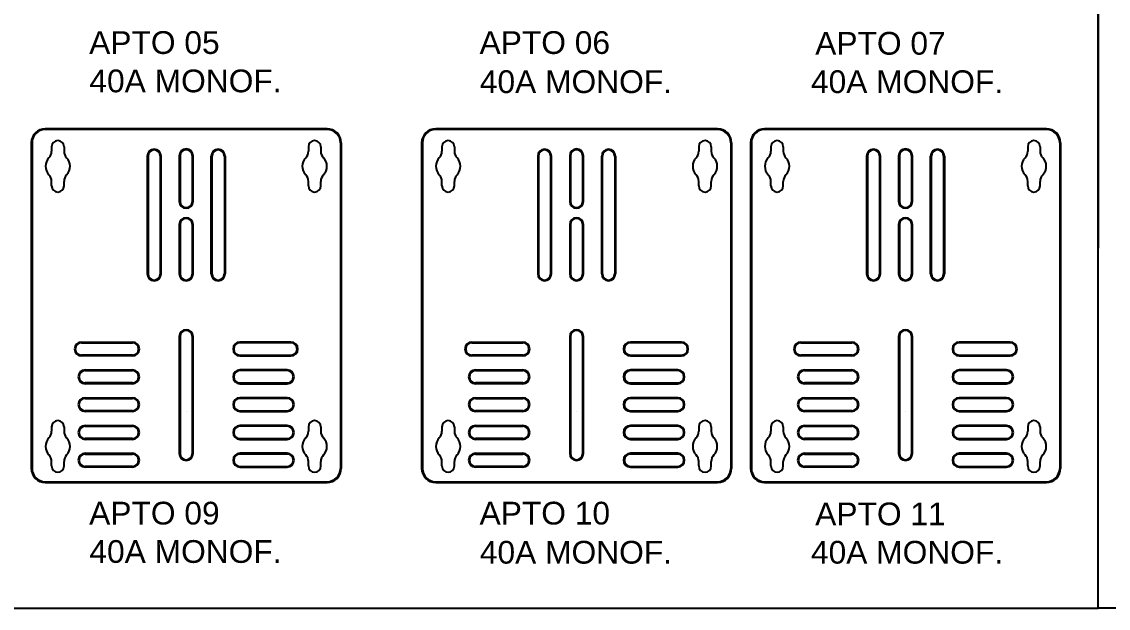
# Model space of a CAD drawing. Header units: millimetres. Extents: x 425 to 646, y 332 to 411.
# Drawn here: x 494.461 to 495.035, y 359.06 to 359.37 of the extents above; entities that cross this region are included whole.
import ezdxf

# ---------------------------------------------------------------- set-up
doc = ezdxf.new("R2010")
doc.units = ezdxf.units.MM
doc.styles.add('ARIAL', font='arial.ttf')

msp = doc.modelspace()

# ---------------------------------------------------------------- linework, layer by layer
for p, q in [((495.02992, 359.82019), (495.02992, 359.25019)), ((495.02992, 359.25019), (495.02992, 359.82019)), ((495.02992, 359.25019), (495.02992, 359.82019)), ((495.02992, 359.25019), (495.02992, 359.82019)), ((495.02992, 359.25019), (495.02992, 359.82019)), ((495.02992, 359.06019), (495.02992, 359.82019)), ((494.62257, 359.31326), (494.47367, 359.31326)), ((494.62257, 359.31286), (494.47367, 359.31286)), ((494.82881, 359.31326), (494.67991, 359.31326)), ((494.82881, 359.31286), (494.67991, 359.31286)), ((495.00257, 359.31326), (494.85367, 359.31326)), ((495.00257, 359.31286), (494.85367, 359.31286)), ((494.46627, 359.30586), (494.46627, 359.13398)), ((494.46667, 359.30586), (494.46667, 359.13398)), ((494.48028, 359.30706), (494.48028, 359.30706)), ((494.62957, 359.30586), (494.62957, 359.13398)), ((494.62997, 359.30586), (494.62997, 359.13398)), ((494.67251, 359.30586), (494.67251, 359.13398)), ((494.67291, 359.30586), (494.67291, 359.13398)), ((494.68652, 359.30706), (494.68652, 359.30706)), ((494.83581, 359.30586), (494.83581, 359.13398)), ((494.83621, 359.30586), (494.83621, 359.13398)), ((494.84627, 359.30586), (494.84627, 359.13398)), ((494.84667, 359.30586), (494.84667, 359.13398)), ((494.86028, 359.30706), (494.86028, 359.30706)), ((495.00957, 359.30586), (495.00957, 359.13398)), ((495.00997, 359.30586), (495.00997, 359.13398)), ((494.477, 359.30377), (494.477, 359.30143)), ((494.48357, 359.30377), (494.48357, 359.30143)), ((494.61267, 359.30377), (494.61267, 359.30143)), ((494.61924, 359.30377), (494.61924, 359.30143)), ((494.68324, 359.30377), (494.68324, 359.30143)), ((494.68981, 359.30377), (494.68981, 359.30143)), ((494.81891, 359.30377), (494.81891, 359.30143)), ((494.82548, 359.30377), (494.82548, 359.30143)), ((494.857, 359.30377), (494.857, 359.30143)), ((494.86357, 359.30377), (494.86357, 359.30143)), ((494.99267, 359.30377), (494.99267, 359.30143)), ((494.99924, 359.30377), (494.99924, 359.30143)), ((494.52757, 359.29881), (494.52757, 359.23666)), ((494.52797, 359.29881), (494.52797, 359.23666)), ((494.53447, 359.23666), (494.53447, 359.29881)), ((494.53487, 359.23666), (494.53487, 359.29881)), ((494.54447, 359.29896), (494.54447, 359.27496)), ((494.54487, 359.29896), (494.54487, 359.27496)), ((494.55137, 359.27496), (494.55137, 359.29896)), ((494.55177, 359.27496), (494.55177, 359.29896)), ((494.56137, 359.23666), (494.56137, 359.29881)), ((494.56177, 359.23666), (494.56177, 359.29881)), ((494.56827, 359.29881), (494.56827, 359.23666)), ((494.56867, 359.29881), (494.56867, 359.23666)), ((494.73381, 359.29881), (494.73381, 359.23666)), ((494.73421, 359.29881), (494.73421, 359.23666)), ((494.74071, 359.23666), (494.74071, 359.29881)), ((494.74111, 359.23666), (494.74111, 359.29881)), ((494.75071, 359.29896), (494.75071, 359.27496)), ((494.75111, 359.29896), (494.75111, 359.27496)), ((494.75761, 359.27496), (494.75761, 359.29896)), ((494.75801, 359.27496), (494.75801, 359.29896)), ((494.76761, 359.23666), (494.76761, 359.29881)), ((494.76801, 359.23666), (494.76801, 359.29881)), ((494.77451, 359.29881), (494.77451, 359.23666)), ((494.77491, 359.29881), (494.77491, 359.23666)), ((494.90757, 359.29881), (494.90757, 359.23666)), ((494.90797, 359.29881), (494.90797, 359.23666)), ((494.91447, 359.23666), (494.91447, 359.29881)), ((494.91487, 359.23666), (494.91487, 359.29881)), ((494.92447, 359.29896), (494.92447, 359.27496)), ((494.92487, 359.29896), (494.92487, 359.27496)), ((494.93137, 359.27496), (494.93137, 359.29896)), ((494.93177, 359.27496), (494.93177, 359.29896)), ((494.94137, 359.23666), (494.94137, 359.29881)), ((494.94177, 359.23666), (494.94177, 359.29881)), ((494.94827, 359.29881), (494.94827, 359.23666)), ((494.94867, 359.29881), (494.94867, 359.23666)), ((494.477, 359.28314), (494.477, 359.28548)), ((494.48357, 359.28314), (494.48357, 359.28548)), ((494.61267, 359.28314), (494.61267, 359.28548)), ((494.61924, 359.28314), (494.61924, 359.28548)), ((494.68324, 359.28314), (494.68324, 359.28548)), ((494.68981, 359.28314), (494.68981, 359.28548)), ((494.81891, 359.28314), (494.81891, 359.28548)), ((494.82548, 359.28314), (494.82548, 359.28548)), ((494.857, 359.28314), (494.857, 359.28548)), ((494.86357, 359.28314), (494.86357, 359.28548)), ((494.99267, 359.28314), (494.99267, 359.28548)), ((494.99924, 359.28314), (494.99924, 359.28548)), ((494.54447, 359.26266), (494.54447, 359.23666)), ((494.54487, 359.26266), (494.54487, 359.23666)), ((494.55137, 359.23666), (494.55137, 359.26266)), ((494.55177, 359.23666), (494.55177, 359.26266)), ((494.75071, 359.26266), (494.75071, 359.23666)), ((494.75111, 359.26266), (494.75111, 359.23666)), ((494.75761, 359.23666), (494.75761, 359.26266)), ((494.75801, 359.23666), (494.75801, 359.26266)), ((494.92447, 359.26266), (494.92447, 359.23666)), ((494.92487, 359.26266), (494.92487, 359.23666)), ((494.93137, 359.23666), (494.93137, 359.26266)), ((494.93177, 359.23666), (494.93177, 359.26266)), ((494.54812, 359.23341), (494.54812, 359.23341)), ((494.54812, 359.23341), (494.54812, 359.23341)), ((494.54812, 359.23341), (494.54812, 359.23341)), ((494.54812, 359.23261), (494.54812, 359.23261)), ((494.54812, 359.23261), (494.54812, 359.23261)), ((494.54812, 359.23261), (494.54812, 359.23261)), ((494.75436, 359.23341), (494.75436, 359.23341)), ((494.75436, 359.23341), (494.75436, 359.23341)), ((494.75436, 359.23341), (494.75436, 359.23341)), ((494.75436, 359.23261), (494.75436, 359.23261)), ((494.75436, 359.23261), (494.75436, 359.23261)), ((494.75436, 359.23261), (494.75436, 359.23261)), ((494.92812, 359.23341), (494.92812, 359.23341)), ((494.92812, 359.23341), (494.92812, 359.23341)), ((494.92812, 359.23341), (494.92812, 359.23341)), ((494.92812, 359.23261), (494.92812, 359.23261)), ((494.92812, 359.23261), (494.92812, 359.23261)), ((494.92812, 359.23261), (494.92812, 359.23261)), ((494.54447, 359.20356), (494.54447, 359.14186)), ((494.54487, 359.20356), (494.54487, 359.14186)), ((494.55137, 359.14186), (494.55137, 359.20356)), ((494.55177, 359.14186), (494.55177, 359.20356)), ((494.75071, 359.20356), (494.75071, 359.14186)), ((494.75111, 359.20356), (494.75111, 359.14186)), ((494.75761, 359.14186), (494.75761, 359.20356)), ((494.75801, 359.14186), (494.75801, 359.20356)), ((494.92447, 359.20356), (494.92447, 359.14186)), ((494.92487, 359.20356), (494.92487, 359.14186)), ((494.93137, 359.14186), (494.93137, 359.20356)), ((494.93177, 359.14186), (494.93177, 359.20356)), ((494.48952, 359.19703), (494.48952, 359.19703)), ((494.49277, 359.20068), (494.51972, 359.20068)), ((494.49277, 359.20028), (494.51972, 359.20028)), ((494.52297, 359.19703), (494.52297, 359.19703)), ((494.57327, 359.19703), (494.57327, 359.19703)), ((494.60347, 359.20068), (494.57652, 359.20068)), ((494.60347, 359.20028), (494.57652, 359.20028)), ((494.60672, 359.19703), (494.60672, 359.19703)), ((494.69576, 359.19703), (494.69576, 359.19703)), ((494.69901, 359.20068), (494.72596, 359.20068)), ((494.69901, 359.20028), (494.72596, 359.20028)), ((494.72921, 359.19703), (494.72921, 359.19703)), ((494.77951, 359.19703), (494.77951, 359.19703)), ((494.80971, 359.20068), (494.78276, 359.20068)), ((494.80971, 359.20028), (494.78276, 359.20028)), ((494.81296, 359.19703), (494.81296, 359.19703)), ((494.86952, 359.19703), (494.86952, 359.19703)), ((494.87277, 359.20068), (494.89972, 359.20068)), ((494.87277, 359.20028), (494.89972, 359.20028)), ((494.90297, 359.19703), (494.90297, 359.19703)), ((494.95327, 359.19703), (494.95327, 359.19703)), ((494.98347, 359.20068), (494.95652, 359.20068)), ((494.98347, 359.20028), (494.95652, 359.20028)), ((494.98672, 359.19703), (494.98672, 359.19703)), ((494.51972, 359.19378), (494.49277, 359.19378)), ((494.51972, 359.19338), (494.49277, 359.19338)), ((494.57652, 359.19378), (494.60347, 359.19378)), ((494.57652, 359.19338), (494.60347, 359.19338)), ((494.72596, 359.19378), (494.69901, 359.19378)), ((494.72596, 359.19338), (494.69901, 359.19338)), ((494.78276, 359.19378), (494.80971, 359.19378)), ((494.78276, 359.19338), (494.80971, 359.19338)), ((494.89972, 359.19378), (494.87277, 359.19378)), ((494.89972, 359.19338), (494.87277, 359.19338)), ((494.95652, 359.19378), (494.98347, 359.19378)), ((494.95652, 359.19338), (494.98347, 359.19338)), ((494.49472, 359.186), (494.51972, 359.186)), ((494.49472, 359.1856), (494.51972, 359.1856)), ((494.60152, 359.186), (494.57652, 359.186)), ((494.60152, 359.1856), (494.57652, 359.1856)), ((494.70096, 359.186), (494.72596, 359.186)), ((494.70096, 359.1856), (494.72596, 359.1856)), ((494.80776, 359.186), (494.78276, 359.186)), ((494.80776, 359.1856), (494.78276, 359.1856)), ((494.87472, 359.186), (494.89972, 359.186)), ((494.87472, 359.1856), (494.89972, 359.1856)), ((494.98152, 359.186), (494.95652, 359.186)), ((494.98152, 359.1856), (494.95652, 359.1856)), ((494.51972, 359.1791), (494.49472, 359.1791)), ((494.57652, 359.1791), (494.60152, 359.1791)), ((494.72596, 359.1791), (494.70096, 359.1791)), ((494.78276, 359.1791), (494.80776, 359.1791)), ((494.89972, 359.1791), (494.87472, 359.1791)), ((494.95652, 359.1791), (494.98152, 359.1791)), ((494.51972, 359.1787), (494.49472, 359.1787)), ((494.57652, 359.1787), (494.60152, 359.1787)), ((494.72596, 359.1787), (494.70096, 359.1787)), ((494.78276, 359.1787), (494.80776, 359.1787)), ((494.89972, 359.1787), (494.87472, 359.1787)), ((494.95652, 359.1787), (494.98152, 359.1787)), ((494.49472, 359.17132), (494.51972, 359.17132)), ((494.49472, 359.17092), (494.51972, 359.17092)), ((494.60152, 359.17132), (494.57652, 359.17132)), ((494.60152, 359.17092), (494.57652, 359.17092)), ((494.70096, 359.17132), (494.72596, 359.17132)), ((494.70096, 359.17092), (494.72596, 359.17092)), ((494.80776, 359.17132), (494.78276, 359.17132)), ((494.80776, 359.17092), (494.78276, 359.17092)), ((494.87472, 359.17132), (494.89972, 359.17132)), ((494.87472, 359.17092), (494.89972, 359.17092)), ((494.98152, 359.17132), (494.95652, 359.17132)), ((494.98152, 359.17092), (494.95652, 359.17092)), ((494.51972, 359.16442), (494.49472, 359.16442)), ((494.51972, 359.16402), (494.49472, 359.16402)), ((494.54812, 359.16381), (494.54812, 359.16381)), ((494.54812, 359.16381), (494.54812, 359.16381)), ((494.54812, 359.16381), (494.54812, 359.16381)), ((494.57652, 359.16442), (494.60152, 359.16442)), ((494.57652, 359.16402), (494.60152, 359.16402)), ((494.72596, 359.16442), (494.70096, 359.16442)), ((494.72596, 359.16402), (494.70096, 359.16402)), ((494.75436, 359.16381), (494.75436, 359.16381)), ((494.75436, 359.16381), (494.75436, 359.16381)), ((494.75436, 359.16381), (494.75436, 359.16381)), ((494.78276, 359.16442), (494.80776, 359.16442)), ((494.78276, 359.16402), (494.80776, 359.16402)), ((494.89972, 359.16442), (494.87472, 359.16442)), ((494.89972, 359.16402), (494.87472, 359.16402)), ((494.92812, 359.16381), (494.92812, 359.16381)), ((494.92812, 359.16381), (494.92812, 359.16381)), ((494.92812, 359.16381), (494.92812, 359.16381)), ((494.95652, 359.16442), (494.98152, 359.16442)), ((494.95652, 359.16402), (494.98152, 359.16402)), ((494.48028, 359.15921), (494.48028, 359.15921)), ((494.49472, 359.15664), (494.51972, 359.15664)), ((494.49472, 359.15624), (494.51972, 359.15624)), ((494.60152, 359.15664), (494.57652, 359.15664)), ((494.60152, 359.15624), (494.57652, 359.15624)), ((494.61595, 359.15921), (494.61595, 359.15921)), ((494.68652, 359.15921), (494.68652, 359.15921)), ((494.70096, 359.15664), (494.72596, 359.15664)), ((494.70096, 359.15624), (494.72596, 359.15624)), ((494.80776, 359.15664), (494.78276, 359.15664)), ((494.80776, 359.15624), (494.78276, 359.15624)), ((494.82219, 359.15921), (494.82219, 359.15921)), ((494.86028, 359.15921), (494.86028, 359.15921)), ((494.87472, 359.15664), (494.89972, 359.15664)), ((494.87472, 359.15624), (494.89972, 359.15624)), ((494.98152, 359.15664), (494.95652, 359.15664)), ((494.98152, 359.15624), (494.95652, 359.15624)), ((494.99595, 359.15921), (494.99595, 359.15921)), ((494.477, 359.15592), (494.477, 359.15358)), ((494.48357, 359.15592), (494.48357, 359.15358)), ((494.61267, 359.15592), (494.61267, 359.15358)), ((494.61924, 359.15592), (494.61924, 359.15358)), ((494.68324, 359.15592), (494.68324, 359.15358)), ((494.68981, 359.15592), (494.68981, 359.15358)), ((494.81891, 359.15592), (494.81891, 359.15358)), ((494.82548, 359.15592), (494.82548, 359.15358)), ((494.857, 359.15592), (494.857, 359.15358)), ((494.86357, 359.15592), (494.86357, 359.15358)), ((494.99267, 359.15592), (494.99267, 359.15358)), ((494.99924, 359.15592), (494.99924, 359.15358)), ((494.51972, 359.14974), (494.49472, 359.14974)), ((494.51972, 359.14934), (494.49472, 359.14934)), ((494.57652, 359.14974), (494.60152, 359.14974)), ((494.57652, 359.14934), (494.60152, 359.14934)), ((494.72596, 359.14974), (494.70096, 359.14974)), ((494.72596, 359.14934), (494.70096, 359.14934)), ((494.78276, 359.14974), (494.80776, 359.14974)), ((494.78276, 359.14934), (494.80776, 359.14934)), ((494.89972, 359.14974), (494.87472, 359.14974)), ((494.89972, 359.14934), (494.87472, 359.14934)), ((494.95652, 359.14974), (494.98152, 359.14974)), ((494.95652, 359.14934), (494.98152, 359.14934)), ((494.49472, 359.14196), (494.51972, 359.14196)), ((494.49472, 359.14156), (494.51972, 359.14156)), ((494.60152, 359.14196), (494.57652, 359.14196)), ((494.60152, 359.14156), (494.57652, 359.14156)), ((494.70096, 359.14196), (494.72596, 359.14196)), ((494.70096, 359.14156), (494.72596, 359.14156)), ((494.80776, 359.14196), (494.78276, 359.14196)), ((494.80776, 359.14156), (494.78276, 359.14156)), ((494.87472, 359.14196), (494.89972, 359.14196)), ((494.87472, 359.14156), (494.89972, 359.14156)), ((494.98152, 359.14196), (494.95652, 359.14196)), ((494.98152, 359.14156), (494.95652, 359.14156)), ((494.477, 359.13529), (494.477, 359.13763)), ((494.48357, 359.13529), (494.48357, 359.13763)), ((494.51972, 359.13506), (494.49472, 359.13506)), ((494.51972, 359.13466), (494.49472, 359.13466)), ((494.57652, 359.13506), (494.60152, 359.13506)), ((494.57652, 359.13466), (494.60152, 359.13466)), ((494.61267, 359.13529), (494.61267, 359.13763)), ((494.61267, 359.13529), (494.61267, 359.13763)), ((494.61924, 359.13529), (494.61924, 359.13763)), ((494.68324, 359.13529), (494.68324, 359.13763)), ((494.68981, 359.13529), (494.68981, 359.13763)), ((494.72596, 359.13506), (494.70096, 359.13506)), ((494.72596, 359.13466), (494.70096, 359.13466)), ((494.78276, 359.13506), (494.80776, 359.13506)), ((494.78276, 359.13466), (494.80776, 359.13466)), ((494.81891, 359.13529), (494.81891, 359.13763)), ((494.81891, 359.13529), (494.81891, 359.13763)), ((494.82548, 359.13529), (494.82548, 359.13763)), ((494.857, 359.13529), (494.857, 359.13763)), ((494.86357, 359.13529), (494.86357, 359.13763)), ((494.89972, 359.13506), (494.87472, 359.13506)), ((494.89972, 359.13466), (494.87472, 359.13466)), ((494.95652, 359.13506), (494.98152, 359.13506)), ((494.95652, 359.13466), (494.98152, 359.13466)), ((494.99267, 359.13529), (494.99267, 359.13763)), ((494.99267, 359.13529), (494.99267, 359.13763)), ((494.99924, 359.13529), (494.99924, 359.13763)), ((494.47367, 359.12698), (494.62257, 359.12698)), ((494.47367, 359.12658), (494.62257, 359.12658)), ((494.67991, 359.12698), (494.82881, 359.12698)), ((494.67991, 359.12658), (494.82881, 359.12658)), ((494.85367, 359.12698), (495.00257, 359.12698)), ((494.85367, 359.12658), (495.00257, 359.12658)), ((494.26992, 359.06019), (494.64992, 359.06019)), ((494.64992, 359.06019), (495.02992, 359.06019)), ((494.64992, 359.06019), (495.02992, 359.06019)), ((495.40992, 359.06019), (495.02992, 359.06019))]:
    msp.add_line(p, q)
for centre, radius, start, end in [((494.47367, 359.30586), 0.0074, 90, 180), ((494.47367, 359.30586), 0.007, 90, 180), ((494.62257, 359.30586), 0.0074, 0, 90), ((494.62257, 359.30586), 0.007, 0, 90), ((494.67991, 359.30586), 0.0074, 90, 180), ((494.67991, 359.30586), 0.007, 90, 180), ((494.82881, 359.30586), 0.0074, 0, 90), ((494.82881, 359.30586), 0.007, 0, 90), ((494.85367, 359.30586), 0.0074, 90, 180), ((494.85367, 359.30586), 0.007, 90, 180), ((495.00257, 359.30586), 0.0074, 0, 90), ((495.00257, 359.30586), 0.007, 0, 90), ((494.48028, 359.30377), 0.00329, 90, 180), ((494.48028, 359.30377), 0.00329, 0, 90), ((494.61595, 359.30377), 0.00329, 90, 180), ((494.61595, 359.30377), 0.00329, 0, 90), ((494.68652, 359.30377), 0.00329, 90, 180), ((494.68652, 359.30377), 0.00329, 0, 90), ((494.82219, 359.30377), 0.00329, 90, 180), ((494.82219, 359.30377), 0.00329, 0, 90), ((494.86028, 359.30377), 0.00329, 90, 180), ((494.86028, 359.30377), 0.00329, 0, 90), ((494.99595, 359.30377), 0.00329, 90, 180), ((494.99595, 359.30377), 0.00329, 0, 90), ((494.472, 359.30143), 0.005, 316.09039, 0), ((494.48857, 359.30143), 0.005, 180, 223.90961), ((494.53122, 359.29881), 0.00365, 90, 180), ((494.53122, 359.29881), 0.00325, 90, 180), ((494.53122, 359.29881), 0.00365, 0, 90), ((494.53122, 359.29881), 0.00325, 0, 90), ((494.54812, 359.29896), 0.00365, 90, 180), ((494.54812, 359.29896), 0.00325, 90, 180), ((494.54812, 359.29896), 0.00365, 0, 90), ((494.54812, 359.29896), 0.00325, 0, 90), ((494.56502, 359.29881), 0.00365, 90, 180), ((494.56502, 359.29881), 0.00325, 90, 180), ((494.56502, 359.29881), 0.00365, 0, 90), ((494.56502, 359.29881), 0.00325, 0, 90), ((494.60767, 359.30143), 0.005, 316.09039, 0), ((494.62424, 359.30143), 0.005, 180, 223.90961), ((494.67824, 359.30143), 0.005, 316.09039, 0), ((494.69481, 359.30143), 0.005, 180, 223.90961), ((494.73746, 359.29881), 0.00365, 90, 180), ((494.73746, 359.29881), 0.00325, 90, 180), ((494.73746, 359.29881), 0.00365, 0, 90), ((494.73746, 359.29881), 0.00325, 0, 90), ((494.75436, 359.29896), 0.00365, 90, 180), ((494.75436, 359.29896), 0.00325, 90, 180), ((494.75436, 359.29896), 0.00365, 0, 90), ((494.75436, 359.29896), 0.00325, 0, 90), ((494.77126, 359.29881), 0.00365, 90, 180), ((494.77126, 359.29881), 0.00325, 90, 180), ((494.77126, 359.29881), 0.00365, 0, 90), ((494.77126, 359.29881), 0.00325, 0, 90), ((494.81391, 359.30143), 0.005, 316.09039, 0), ((494.83048, 359.30143), 0.005, 180, 223.90961), ((494.852, 359.30143), 0.005, 316.09039, 0), ((494.86857, 359.30143), 0.005, 180, 223.90961), ((494.91122, 359.29881), 0.00365, 90, 180), ((494.91122, 359.29881), 0.00325, 90, 180), ((494.91122, 359.29881), 0.00365, 0, 90), ((494.91122, 359.29881), 0.00325, 0, 90), ((494.92812, 359.29896), 0.00365, 90, 180), ((494.92812, 359.29896), 0.00325, 90, 180), ((494.92812, 359.29896), 0.00365, 0, 90), ((494.92812, 359.29896), 0.00325, 0, 90), ((494.94502, 359.29881), 0.00365, 90, 180), ((494.94502, 359.29881), 0.00325, 90, 180), ((494.94502, 359.29881), 0.00365, 0, 90), ((494.94502, 359.29881), 0.00325, 0, 90), ((494.98767, 359.30143), 0.005, 316.09039, 0), ((495.00424, 359.30143), 0.005, 180, 223.90961), ((494.48028, 359.29346), 0.0065, 136.09039, 223.90961), ((494.48028, 359.29346), 0.0065, 316.09039, 43.90961), ((494.61595, 359.29346), 0.0065, 136.09039, 223.90961), ((494.61595, 359.29346), 0.0065, 316.09039, 43.90961), ((494.68652, 359.29346), 0.0065, 136.09039, 223.90961), ((494.68652, 359.29346), 0.0065, 316.09039, 43.90961), ((494.82219, 359.29346), 0.0065, 136.09039, 223.90961), ((494.82219, 359.29346), 0.0065, 316.09039, 43.90961), ((494.86028, 359.29346), 0.0065, 136.09039, 223.90961), ((494.86028, 359.29346), 0.0065, 316.09039, 43.90961), ((494.99595, 359.29346), 0.0065, 136.09039, 223.90961), ((494.99595, 359.29346), 0.0065, 316.09039, 43.90961), ((494.472, 359.28548), 0.005, 0, 43.90961), ((494.48857, 359.28548), 0.005, 136.09039, 180), ((494.60767, 359.28548), 0.005, 0, 43.90961), ((494.62424, 359.28548), 0.005, 136.09039, 180), ((494.67824, 359.28548), 0.005, 0, 43.90961), ((494.69481, 359.28548), 0.005, 136.09039, 180), ((494.81391, 359.28548), 0.005, 0, 43.90961), ((494.83048, 359.28548), 0.005, 136.09039, 180), ((494.852, 359.28548), 0.005, 0, 43.90961), ((494.86857, 359.28548), 0.005, 136.09039, 180), ((494.98767, 359.28548), 0.005, 0, 43.90961), ((495.00424, 359.28548), 0.005, 136.09039, 180), ((494.48028, 359.28314), 0.00329, 180, 270), ((494.48028, 359.28314), 0.00329, 270, 0), ((494.61595, 359.28314), 0.00329, 180, 270), ((494.61595, 359.28314), 0.00329, 270, 0), ((494.68652, 359.28314), 0.00329, 180, 270), ((494.68652, 359.28314), 0.00329, 270, 0), ((494.82219, 359.28314), 0.00329, 180, 270), ((494.82219, 359.28314), 0.00329, 270, 0), ((494.86028, 359.28314), 0.00329, 180, 270), ((494.86028, 359.28314), 0.00329, 270, 0), ((494.99595, 359.28314), 0.00329, 180, 270), ((494.99595, 359.28314), 0.00329, 270, 0), ((494.54812, 359.27496), 0.00365, 180, 270), ((494.54812, 359.27496), 0.00325, 180, 270), ((494.54812, 359.27496), 0.00325, 270, 0), ((494.54812, 359.27496), 0.00365, 270, 0), ((494.75436, 359.27496), 0.00365, 180, 270), ((494.75436, 359.27496), 0.00325, 180, 270), ((494.75436, 359.27496), 0.00325, 270, 0), ((494.75436, 359.27496), 0.00365, 270, 0), ((494.92812, 359.27496), 0.00365, 180, 270), ((494.92812, 359.27496), 0.00325, 180, 270), ((494.92812, 359.27496), 0.00325, 270, 0), ((494.92812, 359.27496), 0.00365, 270, 0), ((494.54812, 359.26266), 0.00365, 90, 180), ((494.54812, 359.26266), 0.00325, 90, 180), ((494.54812, 359.26266), 0.00365, 0, 90), ((494.54812, 359.26266), 0.00325, 0, 90), ((494.75436, 359.26266), 0.00365, 90, 180), ((494.75436, 359.26266), 0.00325, 90, 180), ((494.75436, 359.26266), 0.00365, 0, 90), ((494.75436, 359.26266), 0.00325, 0, 90), ((494.92812, 359.26266), 0.00365, 90, 180), ((494.92812, 359.26266), 0.00325, 90, 180), ((494.92812, 359.26266), 0.00365, 0, 90), ((494.92812, 359.26266), 0.00325, 0, 90), ((494.53122, 359.23666), 0.00365, 180, 270), ((494.53122, 359.23666), 0.00325, 180, 270), ((494.53122, 359.23666), 0.00325, 270, 0), ((494.53122, 359.23666), 0.00365, 270, 0), ((494.54812, 359.23666), 0.00365, 180, 270), ((494.54812, 359.23666), 0.00325, 180, 270), ((494.54812, 359.23666), 0.00365, 270, 0), ((494.54812, 359.23666), 0.00325, 270, 0), ((494.56502, 359.23666), 0.00365, 180, 270), ((494.56502, 359.23666), 0.00325, 180, 270), ((494.56502, 359.23666), 0.00325, 270, 0), ((494.56502, 359.23666), 0.00365, 270, 0), ((494.73746, 359.23666), 0.00365, 180, 270), ((494.73746, 359.23666), 0.00325, 180, 270), ((494.73746, 359.23666), 0.00325, 270, 0), ((494.73746, 359.23666), 0.00365, 270, 0), ((494.75436, 359.23666), 0.00365, 180, 270), ((494.75436, 359.23666), 0.00325, 180, 270), ((494.75436, 359.23666), 0.00365, 270, 0), ((494.75436, 359.23666), 0.00325, 270, 0), ((494.77126, 359.23666), 0.00365, 180, 270), ((494.77126, 359.23666), 0.00325, 180, 270), ((494.77126, 359.23666), 0.00325, 270, 0), ((494.77126, 359.23666), 0.00365, 270, 0), ((494.91122, 359.23666), 0.00365, 180, 270), ((494.91122, 359.23666), 0.00325, 180, 270), ((494.91122, 359.23666), 0.00325, 270, 0), ((494.91122, 359.23666), 0.00365, 270, 0), ((494.92812, 359.23666), 0.00365, 180, 270), ((494.92812, 359.23666), 0.00325, 180, 270), ((494.92812, 359.23666), 0.00365, 270, 0), ((494.92812, 359.23666), 0.00325, 270, 0), ((494.94502, 359.23666), 0.00365, 180, 270), ((494.94502, 359.23666), 0.00325, 180, 270), ((494.94502, 359.23666), 0.00325, 270, 0), ((494.94502, 359.23666), 0.00365, 270, 0), ((494.54812, 359.20356), 0.00365, 90, 180), ((494.54812, 359.20356), 0.00325, 90, 180), ((494.54812, 359.20356), 0.00365, 0, 90), ((494.54812, 359.20356), 0.00325, 0, 90), ((494.75436, 359.20356), 0.00365, 90, 180), ((494.75436, 359.20356), 0.00325, 90, 180), ((494.75436, 359.20356), 0.00365, 0, 90), ((494.75436, 359.20356), 0.00325, 0, 90), ((494.92812, 359.20356), 0.00365, 90, 180), ((494.92812, 359.20356), 0.00325, 90, 180), ((494.92812, 359.20356), 0.00365, 0, 90), ((494.92812, 359.20356), 0.00325, 0, 90), ((494.49277, 359.19703), 0.00365, 90, 180), ((494.49277, 359.19703), 0.00365, 180, 270), ((494.49277, 359.19703), 0.00325, 90, 180), ((494.49277, 359.19703), 0.00325, 180, 270), ((494.51972, 359.19703), 0.00365, 0, 90), ((494.51972, 359.19703), 0.00325, 0, 90), ((494.51972, 359.19703), 0.00325, 270, 0), ((494.51972, 359.19703), 0.00365, 270, 0), ((494.57652, 359.19703), 0.00365, 90, 180), ((494.57652, 359.19703), 0.00365, 180, 270), ((494.57652, 359.19703), 0.00325, 90, 180), ((494.57652, 359.19703), 0.00325, 180, 270), ((494.60347, 359.19703), 0.00365, 0, 90), ((494.60347, 359.19703), 0.00325, 0, 90), ((494.60347, 359.19703), 0.00365, 270, 0), ((494.60347, 359.19703), 0.00325, 270, 0), ((494.69901, 359.19703), 0.00365, 90, 180), ((494.69901, 359.19703), 0.00365, 180, 270), ((494.69901, 359.19703), 0.00325, 90, 180), ((494.69901, 359.19703), 0.00325, 180, 270), ((494.72596, 359.19703), 0.00365, 0, 90), ((494.72596, 359.19703), 0.00325, 0, 90), ((494.72596, 359.19703), 0.00325, 270, 0), ((494.72596, 359.19703), 0.00365, 270, 0), ((494.78276, 359.19703), 0.00365, 90, 180), ((494.78276, 359.19703), 0.00365, 180, 270), ((494.78276, 359.19703), 0.00325, 90, 180), ((494.78276, 359.19703), 0.00325, 180, 270), ((494.80971, 359.19703), 0.00365, 0, 90), ((494.80971, 359.19703), 0.00325, 0, 90), ((494.80971, 359.19703), 0.00365, 270, 0), ((494.80971, 359.19703), 0.00325, 270, 0), ((494.87277, 359.19703), 0.00365, 90, 180), ((494.87277, 359.19703), 0.00365, 180, 270), ((494.87277, 359.19703), 0.00325, 90, 180), ((494.87277, 359.19703), 0.00325, 180, 270), ((494.89972, 359.19703), 0.00365, 0, 90), ((494.89972, 359.19703), 0.00325, 0, 90), ((494.89972, 359.19703), 0.00325, 270, 0), ((494.89972, 359.19703), 0.00365, 270, 0), ((494.95652, 359.19703), 0.00365, 90, 180), ((494.95652, 359.19703), 0.00365, 180, 270), ((494.95652, 359.19703), 0.00325, 90, 180), ((494.95652, 359.19703), 0.00325, 180, 270), ((494.98347, 359.19703), 0.00365, 0, 90), ((494.98347, 359.19703), 0.00325, 0, 90), ((494.98347, 359.19703), 0.00365, 270, 0), ((494.98347, 359.19703), 0.00325, 270, 0), ((494.49472, 359.18235), 0.00365, 90, 180), ((494.49472, 359.18235), 0.00325, 90, 180), ((494.51972, 359.18235), 0.00365, 0, 90), ((494.51972, 359.18235), 0.00325, 0, 90), ((494.57652, 359.18235), 0.00365, 90, 180), ((494.57652, 359.18235), 0.00325, 90, 180), ((494.60152, 359.18235), 0.00365, 0, 90), ((494.60152, 359.18235), 0.00325, 0, 90), ((494.70096, 359.18235), 0.00365, 90, 180), ((494.70096, 359.18235), 0.00325, 90, 180), ((494.72596, 359.18235), 0.00365, 0, 90), ((494.72596, 359.18235), 0.00325, 0, 90), ((494.78276, 359.18235), 0.00365, 90, 180), ((494.78276, 359.18235), 0.00325, 90, 180), ((494.80776, 359.18235), 0.00365, 0, 90), ((494.80776, 359.18235), 0.00325, 0, 90), ((494.87472, 359.18235), 0.00365, 90, 180), ((494.87472, 359.18235), 0.00325, 90, 180), ((494.89972, 359.18235), 0.00365, 0, 90), ((494.89972, 359.18235), 0.00325, 0, 90), ((494.95652, 359.18235), 0.00365, 90, 180), ((494.95652, 359.18235), 0.00325, 90, 180), ((494.98152, 359.18235), 0.00365, 0, 90), ((494.98152, 359.18235), 0.00325, 0, 90), ((494.49472, 359.18235), 0.00365, 180, 270), ((494.49472, 359.18235), 0.00325, 180, 270), ((494.51972, 359.18235), 0.00365, 270, 0), ((494.51972, 359.18235), 0.00325, 270, 0), ((494.57652, 359.18235), 0.00365, 180, 270), ((494.57652, 359.18235), 0.00325, 180, 270), ((494.60152, 359.18235), 0.00365, 270, 0), ((494.60152, 359.18235), 0.00325, 270, 0), ((494.70096, 359.18235), 0.00365, 180, 270), ((494.70096, 359.18235), 0.00325, 180, 270), ((494.72596, 359.18235), 0.00365, 270, 0), ((494.72596, 359.18235), 0.00325, 270, 0), ((494.78276, 359.18235), 0.00365, 180, 270), ((494.78276, 359.18235), 0.00325, 180, 270), ((494.80776, 359.18235), 0.00365, 270, 0), ((494.80776, 359.18235), 0.00325, 270, 0), ((494.87472, 359.18235), 0.00365, 180, 270), ((494.87472, 359.18235), 0.00325, 180, 270), ((494.89972, 359.18235), 0.00365, 270, 0), ((494.89972, 359.18235), 0.00325, 270, 0), ((494.95652, 359.18235), 0.00365, 180, 270), ((494.95652, 359.18235), 0.00325, 180, 270), ((494.98152, 359.18235), 0.00365, 270, 0), ((494.98152, 359.18235), 0.00325, 270, 0), ((494.49472, 359.16767), 0.00365, 90, 180), ((494.49472, 359.16767), 0.00365, 180, 270), ((494.49472, 359.16767), 0.00325, 90, 180), ((494.49472, 359.16767), 0.00325, 180, 270), ((494.51972, 359.16767), 0.00365, 0, 90), ((494.51972, 359.16767), 0.00325, 0, 90), ((494.51972, 359.16767), 0.00325, 270, 0), ((494.51972, 359.16767), 0.00365, 270, 0), ((494.57652, 359.16767), 0.00365, 90, 180), ((494.57652, 359.16767), 0.00365, 180, 270), ((494.57652, 359.16767), 0.00325, 90, 180), ((494.57652, 359.16767), 0.00325, 180, 270), ((494.60152, 359.16767), 0.00365, 0, 90), ((494.60152, 359.16767), 0.00325, 0, 90), ((494.60152, 359.16767), 0.00325, 270, 0), ((494.60152, 359.16767), 0.00365, 270, 0), ((494.70096, 359.16767), 0.00365, 90, 180), ((494.70096, 359.16767), 0.00365, 180, 270), ((494.70096, 359.16767), 0.00325, 90, 180), ((494.70096, 359.16767), 0.00325, 180, 270), ((494.72596, 359.16767), 0.00365, 0, 90), ((494.72596, 359.16767), 0.00325, 0, 90), ((494.72596, 359.16767), 0.00325, 270, 0), ((494.72596, 359.16767), 0.00365, 270, 0), ((494.78276, 359.16767), 0.00365, 90, 180), ((494.78276, 359.16767), 0.00365, 180, 270), ((494.78276, 359.16767), 0.00325, 90, 180), ((494.78276, 359.16767), 0.00325, 180, 270), ((494.80776, 359.16767), 0.00365, 0, 90), ((494.80776, 359.16767), 0.00325, 0, 90), ((494.80776, 359.16767), 0.00325, 270, 0), ((494.80776, 359.16767), 0.00365, 270, 0), ((494.87472, 359.16767), 0.00365, 90, 180), ((494.87472, 359.16767), 0.00365, 180, 270), ((494.87472, 359.16767), 0.00325, 90, 180), ((494.87472, 359.16767), 0.00325, 180, 270), ((494.89972, 359.16767), 0.00365, 0, 90), ((494.89972, 359.16767), 0.00325, 0, 90), ((494.89972, 359.16767), 0.00325, 270, 0), ((494.89972, 359.16767), 0.00365, 270, 0), ((494.95652, 359.16767), 0.00365, 90, 180), ((494.95652, 359.16767), 0.00365, 180, 270), ((494.95652, 359.16767), 0.00325, 90, 180), ((494.95652, 359.16767), 0.00325, 180, 270), ((494.98152, 359.16767), 0.00365, 0, 90), ((494.98152, 359.16767), 0.00325, 0, 90), ((494.98152, 359.16767), 0.00325, 270, 0), ((494.98152, 359.16767), 0.00365, 270, 0), ((494.48028, 359.15592), 0.00329, 90, 180), ((494.48028, 359.15592), 0.00329, 0, 90), ((494.49472, 359.15299), 0.00365, 90, 180), ((494.49472, 359.15299), 0.00325, 90, 180), ((494.51972, 359.15299), 0.00365, 0, 90), ((494.51972, 359.15299), 0.00325, 0, 90), ((494.57652, 359.15299), 0.00365, 90, 180), ((494.57652, 359.15299), 0.00325, 90, 180), ((494.60152, 359.15299), 0.00365, 0, 90), ((494.60152, 359.15299), 0.00325, 0, 90), ((494.61595, 359.15592), 0.00329, 90, 180), ((494.61595, 359.15592), 0.00329, 0, 90), ((494.68652, 359.15592), 0.00329, 90, 180), ((494.68652, 359.15592), 0.00329, 0, 90), ((494.70096, 359.15299), 0.00365, 90, 180), ((494.70096, 359.15299), 0.00325, 90, 180), ((494.72596, 359.15299), 0.00365, 0, 90), ((494.72596, 359.15299), 0.00325, 0, 90), ((494.78276, 359.15299), 0.00365, 90, 180), ((494.78276, 359.15299), 0.00325, 90, 180), ((494.80776, 359.15299), 0.00365, 0, 90), ((494.80776, 359.15299), 0.00325, 0, 90), ((494.82219, 359.15592), 0.00329, 90, 180), ((494.82219, 359.15592), 0.00329, 0, 90), ((494.86028, 359.15592), 0.00329, 90, 180), ((494.86028, 359.15592), 0.00329, 0, 90), ((494.87472, 359.15299), 0.00365, 90, 180), ((494.87472, 359.15299), 0.00325, 90, 180), ((494.89972, 359.15299), 0.00365, 0, 90), ((494.89972, 359.15299), 0.00325, 0, 90), ((494.95652, 359.15299), 0.00365, 90, 180), ((494.95652, 359.15299), 0.00325, 90, 180), ((494.98152, 359.15299), 0.00365, 0, 90), ((494.98152, 359.15299), 0.00325, 0, 90), ((494.99595, 359.15592), 0.00329, 90, 180), ((494.99595, 359.15592), 0.00329, 0, 90), ((494.472, 359.15358), 0.005, 316.09039, 0), ((494.48857, 359.15358), 0.005, 180, 223.90961), ((494.49472, 359.15299), 0.00365, 180, 270), ((494.49472, 359.15299), 0.00325, 180, 270), ((494.51972, 359.15299), 0.00325, 270, 0), ((494.51972, 359.15299), 0.00365, 270, 0), ((494.57652, 359.15299), 0.00365, 180, 270), ((494.57652, 359.15299), 0.00325, 180, 270), ((494.60152, 359.15299), 0.00325, 270, 0), ((494.60152, 359.15299), 0.00365, 270, 0), ((494.60767, 359.15358), 0.005, 316.09039, 0), ((494.62424, 359.15358), 0.005, 180, 223.90961), ((494.67824, 359.15358), 0.005, 316.09039, 0), ((494.69481, 359.15358), 0.005, 180, 223.90961), ((494.70096, 359.15299), 0.00365, 180, 270), ((494.70096, 359.15299), 0.00325, 180, 270), ((494.72596, 359.15299), 0.00325, 270, 0), ((494.72596, 359.15299), 0.00365, 270, 0), ((494.78276, 359.15299), 0.00365, 180, 270), ((494.78276, 359.15299), 0.00325, 180, 270), ((494.80776, 359.15299), 0.00325, 270, 0), ((494.80776, 359.15299), 0.00365, 270, 0), ((494.81391, 359.15358), 0.005, 316.09039, 0), ((494.83048, 359.15358), 0.005, 180, 223.90961), ((494.852, 359.15358), 0.005, 316.09039, 0), ((494.86857, 359.15358), 0.005, 180, 223.90961), ((494.87472, 359.15299), 0.00365, 180, 270), ((494.87472, 359.15299), 0.00325, 180, 270), ((494.89972, 359.15299), 0.00325, 270, 0), ((494.89972, 359.15299), 0.00365, 270, 0), ((494.95652, 359.15299), 0.00365, 180, 270), ((494.95652, 359.15299), 0.00325, 180, 270), ((494.98152, 359.15299), 0.00325, 270, 0), ((494.98152, 359.15299), 0.00365, 270, 0), ((494.98767, 359.15358), 0.005, 316.09039, 0), ((495.00424, 359.15358), 0.005, 180, 223.90961), ((494.48028, 359.14561), 0.0065, 136.09039, 223.90961), ((494.48028, 359.14561), 0.0065, 316.09039, 43.90961), ((494.61595, 359.14561), 0.0065, 136.09039, 223.90961), ((494.61595, 359.14561), 0.0065, 316.09039, 43.90961), ((494.68652, 359.14561), 0.0065, 136.09039, 223.90961), ((494.68652, 359.14561), 0.0065, 316.09039, 43.90961), ((494.82219, 359.14561), 0.0065, 136.09039, 223.90961), ((494.82219, 359.14561), 0.0065, 316.09039, 43.90961), ((494.86028, 359.14561), 0.0065, 136.09039, 223.90961), ((494.86028, 359.14561), 0.0065, 316.09039, 43.90961), ((494.99595, 359.14561), 0.0065, 136.09039, 223.90961), ((494.99595, 359.14561), 0.0065, 316.09039, 43.90961), ((494.472, 359.13763), 0.005, 0, 43.90961), ((494.48857, 359.13763), 0.005, 136.09039, 180), ((494.49472, 359.13831), 0.00365, 90, 180), ((494.49472, 359.13831), 0.00325, 90, 180), ((494.51972, 359.13831), 0.00365, 0, 90), ((494.51972, 359.13831), 0.00325, 0, 90), ((494.54812, 359.14186), 0.00365, 180, 270), ((494.54812, 359.14186), 0.00325, 180, 270), ((494.54812, 359.14186), 0.00325, 270, 0), ((494.54812, 359.14186), 0.00365, 270, 0), ((494.57652, 359.13831), 0.00365, 90, 180), ((494.57652, 359.13831), 0.00325, 90, 180), ((494.60152, 359.13831), 0.00365, 0, 90), ((494.60152, 359.13831), 0.00325, 0, 90), ((494.60767, 359.13763), 0.005, 0, 43.90961), ((494.62424, 359.13763), 0.005, 136.09039, 180), ((494.67824, 359.13763), 0.005, 0, 43.90961), ((494.69481, 359.13763), 0.005, 136.09039, 180), ((494.70096, 359.13831), 0.00365, 90, 180), ((494.70096, 359.13831), 0.00325, 90, 180), ((494.72596, 359.13831), 0.00365, 0, 90), ((494.72596, 359.13831), 0.00325, 0, 90), ((494.75436, 359.14186), 0.00365, 180, 270), ((494.75436, 359.14186), 0.00325, 180, 270), ((494.75436, 359.14186), 0.00325, 270, 0), ((494.75436, 359.14186), 0.00365, 270, 0), ((494.78276, 359.13831), 0.00365, 90, 180), ((494.78276, 359.13831), 0.00325, 90, 180), ((494.80776, 359.13831), 0.00365, 0, 90), ((494.80776, 359.13831), 0.00325, 0, 90), ((494.81391, 359.13763), 0.005, 0, 43.90961), ((494.83048, 359.13763), 0.005, 136.09039, 180), ((494.852, 359.13763), 0.005, 0, 43.90961), ((494.86857, 359.13763), 0.005, 136.09039, 180), ((494.87472, 359.13831), 0.00365, 90, 180), ((494.87472, 359.13831), 0.00325, 90, 180), ((494.89972, 359.13831), 0.00365, 0, 90), ((494.89972, 359.13831), 0.00325, 0, 90), ((494.92812, 359.14186), 0.00365, 180, 270), ((494.92812, 359.14186), 0.00325, 180, 270), ((494.92812, 359.14186), 0.00325, 270, 0), ((494.92812, 359.14186), 0.00365, 270, 0), ((494.95652, 359.13831), 0.00365, 90, 180), ((494.95652, 359.13831), 0.00325, 90, 180), ((494.98152, 359.13831), 0.00365, 0, 90), ((494.98152, 359.13831), 0.00325, 0, 90), ((494.98767, 359.13763), 0.005, 0, 43.90961), ((495.00424, 359.13763), 0.005, 136.09039, 180), ((494.47367, 359.13398), 0.0074, 180, 270), ((494.47367, 359.13398), 0.007, 180, 270), ((494.48028, 359.13529), 0.00329, 180, 270), ((494.48028, 359.13529), 0.00329, 270, 0), ((494.49472, 359.13831), 0.00365, 180, 270), ((494.49472, 359.13831), 0.00325, 180, 270), ((494.51972, 359.13831), 0.00325, 270, 0), ((494.51972, 359.13831), 0.00365, 270, 0), ((494.57652, 359.13831), 0.00365, 180, 270), ((494.57652, 359.13831), 0.00325, 180, 270), ((494.60152, 359.13831), 0.00325, 270, 0), ((494.60152, 359.13831), 0.00365, 270, 0), ((494.61595, 359.13529), 0.00329, 180, 270), ((494.61595, 359.13529), 0.00329, 270, 0), ((494.62257, 359.13398), 0.007, 270, 0), ((494.62257, 359.13398), 0.0074, 270, 0), ((494.67991, 359.13398), 0.0074, 180, 270), ((494.67991, 359.13398), 0.007, 180, 270), ((494.68652, 359.13529), 0.00329, 180, 270), ((494.68652, 359.13529), 0.00329, 270, 0), ((494.70096, 359.13831), 0.00365, 180, 270), ((494.70096, 359.13831), 0.00325, 180, 270), ((494.72596, 359.13831), 0.00325, 270, 0), ((494.72596, 359.13831), 0.00365, 270, 0), ((494.78276, 359.13831), 0.00365, 180, 270), ((494.78276, 359.13831), 0.00325, 180, 270), ((494.80776, 359.13831), 0.00325, 270, 0), ((494.80776, 359.13831), 0.00365, 270, 0), ((494.82219, 359.13529), 0.00329, 180, 270), ((494.82219, 359.13529), 0.00329, 270, 0), ((494.82881, 359.13398), 0.007, 270, 0), ((494.82881, 359.13398), 0.0074, 270, 0), ((494.85367, 359.13398), 0.0074, 180, 270), ((494.85367, 359.13398), 0.007, 180, 270), ((494.86028, 359.13529), 0.00329, 180, 270), ((494.86028, 359.13529), 0.00329, 270, 0), ((494.87472, 359.13831), 0.00365, 180, 270), ((494.87472, 359.13831), 0.00325, 180, 270), ((494.89972, 359.13831), 0.00325, 270, 0), ((494.89972, 359.13831), 0.00365, 270, 0), ((494.95652, 359.13831), 0.00365, 180, 270), ((494.95652, 359.13831), 0.00325, 180, 270), ((494.98152, 359.13831), 0.00325, 270, 0), ((494.98152, 359.13831), 0.00365, 270, 0), ((494.99595, 359.13529), 0.00329, 180, 270), ((494.99595, 359.13529), 0.00329, 270, 0), ((495.00257, 359.13398), 0.007, 270, 0), ((495.00257, 359.13398), 0.0074, 270, 0)]:
    msp.add_arc(centre, radius, start, end)

# ---------------------------------------------------------------- texts
at = {"style": 'ARIAL'}
for s, p in [('APTO 05', (494.49686, 359.35277)), ('APTO 06', (494.7031, 359.35277)), ('APTO 07', (494.88041, 359.35237)), ('40A MONOF.', (494.49698, 359.33252)), ('40A MONOF.', (494.70323, 359.33212)), ('40A MONOF.', (494.87816, 359.33212)), ('APTO 09', (494.49686, 359.10439)), ('APTO 10', (494.7031, 359.10439)), ('APTO 11', (494.88041, 359.10399)), ('40A MONOF.', (494.49698, 359.08414)), ('40A MONOF.', (494.70323, 359.08374)), ('40A MONOF.', (494.87816, 359.08374))]:
    msp.add_text(s, height=0.012, dxfattribs=at).set_placement(p)

doc.saveas('drawing.dxf')
